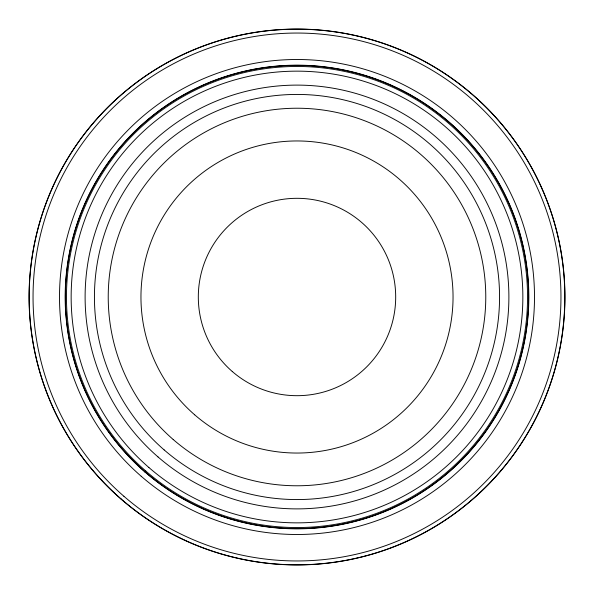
<?xml version="1.0" encoding="UTF-8"?>
<svg xmlns="http://www.w3.org/2000/svg" width="594" height="594" viewBox="0 0 594 594"><rect width="100%" height="100%" fill="white"/><g stroke="black" fill="none" stroke-linecap="round" stroke-linejoin="round"><path stroke-width="0.89" d="M232.276 371.502A98.693 98.693 0 0 0 393.881 315.808A98.693 98.693 0 0 0 264.842 203.697A98.693 98.693 0 0 0 232.276 371.502M194.661 414.798A156.044 156.044 0 0 0 450.185 326.73A156.044 156.044 0 0 0 246.154 149.473A156.044 156.044 0 0 0 194.661 414.798M173.196 439.501A188.766 188.766 0 0 0 482.313 332.967A188.766 188.766 0 0 0 235.491 118.533A188.766 188.766 0 0 0 173.196 439.501M164.152 449.91A202.554 202.554 0 0 0 495.849 335.595A202.554 202.554 0 0 0 230.999 105.494A202.554 202.554 0 0 0 164.152 449.91M158.034 456.949A211.887 211.887 0 0 0 505.004 337.37A211.887 211.887 0 0 0 227.962 96.674A211.887 211.887 0 0 0 158.034 456.949M148.879 467.493A225.846 225.846 0 0 0 518.711 340.035A225.846 225.846 0 0 0 223.411 83.479A225.846 225.846 0 0 0 148.879 467.493M145.797 471.035A230.546 230.546 0 0 0 523.321 340.926A230.546 230.546 0 0 0 221.881 79.039A230.546 230.546 0 0 0 145.797 471.035M145.107 471.829A231.593 231.593 0 0 0 524.346 341.127A231.593 231.593 0 0 0 221.54 78.044A231.593 231.593 0 0 0 145.107 471.829M144.951 472.007A231.831 231.831 0 0 0 524.584 341.171A231.831 231.831 0 0 0 221.465 77.821A231.831 231.831 0 0 0 144.951 472.007M141.238 476.284A237.503 237.503 0 0 0 530.152 342.255A237.503 237.503 0 0 0 219.617 72.461A237.503 237.503 0 0 0 141.238 476.284M123.886 496.257A263.951 263.951 0 0 0 556.118 347.29A263.951 263.951 0 0 0 210.996 47.453A263.951 263.951 0 0 0 123.886 496.257M121.354 499.168A267.812 267.812 0 0 0 559.904 348.025A267.812 267.812 0 0 0 209.741 43.8A267.812 267.812 0 0 0 121.354 499.168M121.258 499.279A267.961 267.961 0 0 0 560.045 348.054A267.961 267.961 0 0 0 209.689 43.666A267.961 267.961 0 0 0 121.258 499.279"/></g></svg>
